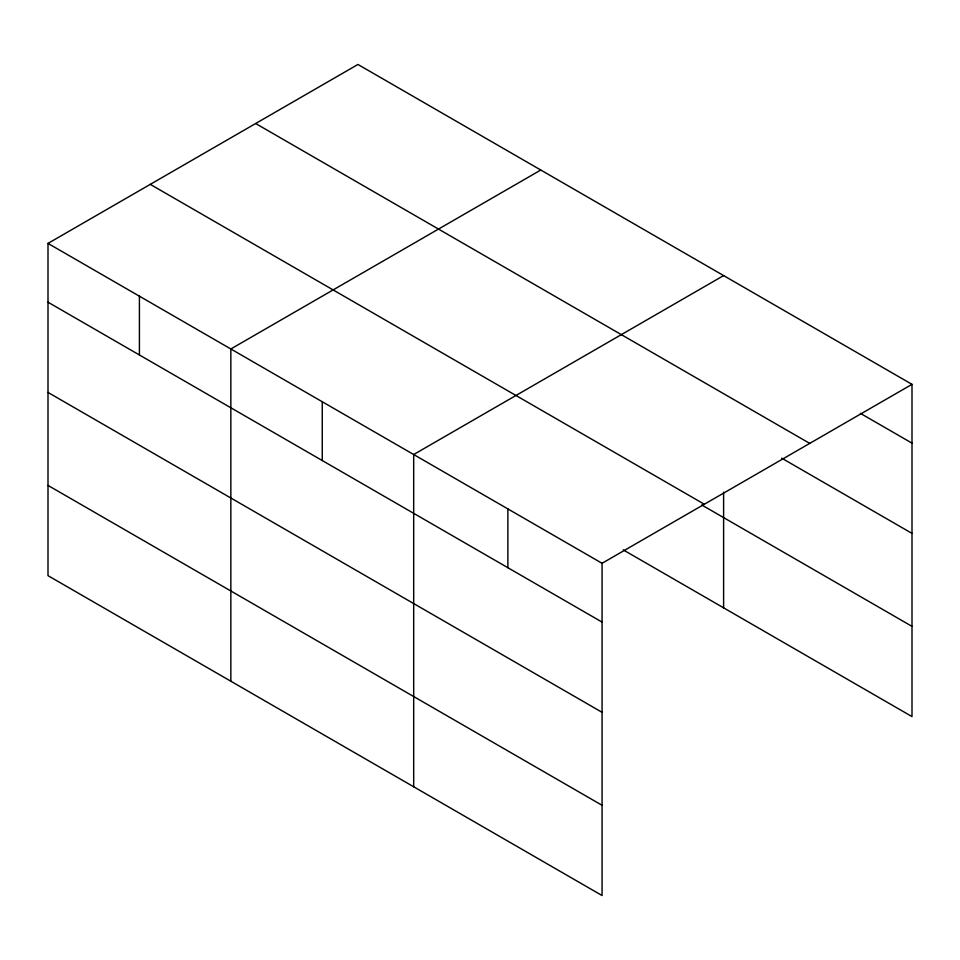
<?xml version="1.0" encoding="UTF-8"?>
<svg xmlns="http://www.w3.org/2000/svg" width="960" height="960" viewBox="0 0 960 960"><rect width="100%" height="100%" fill="white"/><g stroke="black" fill="none" stroke-linecap="round" stroke-linejoin="round"><path stroke-width="1.44" d="M623.184 549.852L912 716.592L912 384.348L357.936 64.464L48 243.408L48 575.652L602.064 895.536L602.064 563.292L48 243.408M540.78 170.028L230.844 348.972L230.844 681.204M723.612 275.592L413.688 454.524L413.688 786.768M602.064 563.292L912 384.348M860.388 413.352L912 443.148M255.66 123.516L809.724 443.4M781.68 458.148L912 533.388M150.276 184.356L704.34 504.24M701.724 504.96L912 626.364M48 302.196L602.064 622.092M48 392.436L602.064 712.32M48 485.412L602.064 805.296M723.612 492.108L723.612 607.836M507.876 508.908L507.876 567.708M322.26 401.748L322.26 460.548M139.416 296.184L139.416 354.984"/></g></svg>
